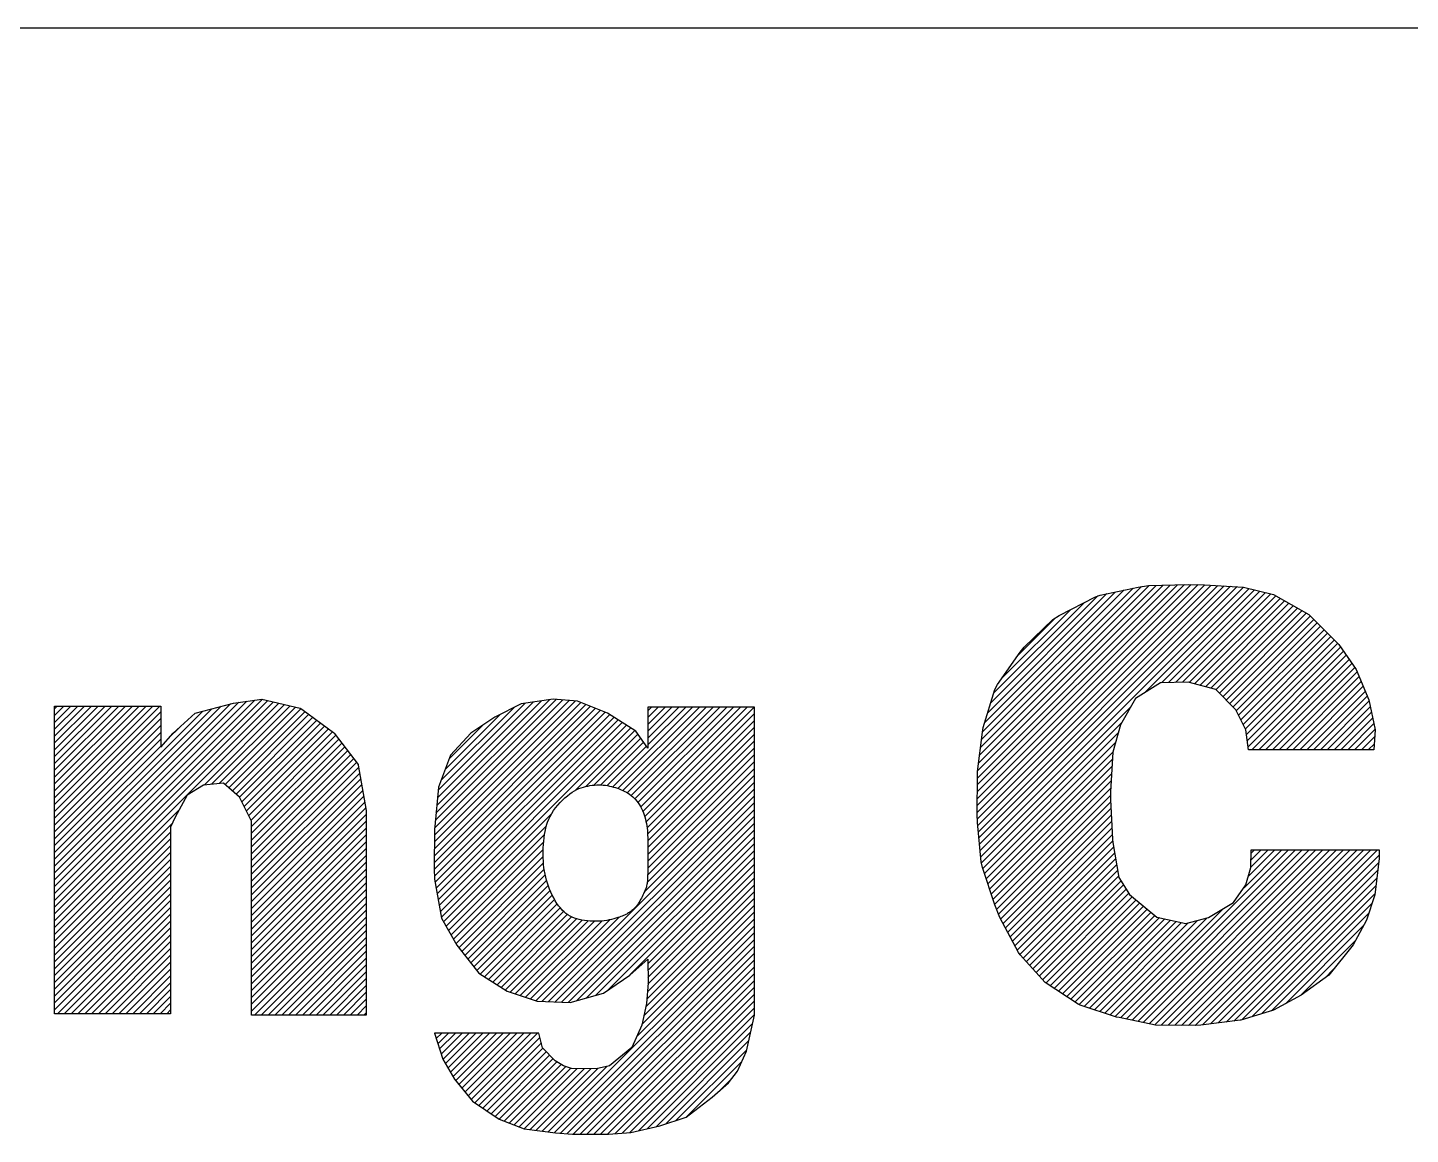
# Model space of a CAD drawing. Header units: millimetres. Extents: x 970 to 1780, y -2028 to -1450.
# Drawn here: x 1717.32 to 1732.5, y -1931.82 to -1919.66 of the extents above; entities that cross this region are included whole.
import ezdxf

# ---------------------------------------------------------------- set-up
doc = ezdxf.new("R2010")
doc.units = ezdxf.units.MM
doc.header["$LTSCALE"] = 7
doc.layers.add('DWGLMT', color=6, linetype='Continuous')

msp = doc.modelspace()

# ---------------------------------------------------------------- linework, layer by layer
at = {"color": 0, "linetype": 'Continuous'}
for p, q in [((1727.744, -1928.281), (1730.244, -1925.781)), ((1727.745, -1928.13), (1730.096, -1925.779)), ((1727.745, -1928.205), (1730.17, -1925.78)), ((1727.746, -1928.054), (1730.02, -1925.78)), ((1727.746, -1927.978), (1729.943, -1925.782)), ((1727.746, -1928.354), (1730.315, -1925.785)), ((1727.747, -1927.903), (1729.865, -1925.784)), ((1727.75, -1927.824), (1729.788, -1925.786)), ((1727.751, -1928.425), (1730.386, -1925.79)), ((1727.758, -1928.493), (1730.457, -1925.794)), ((1727.761, -1927.738), (1729.711, -1925.788)), ((1727.764, -1928.561), (1730.528, -1925.798)), ((1727.771, -1927.653), (1729.634, -1925.79)), ((1727.771, -1928.63), (1730.599, -1925.802)), ((1727.778, -1928.698), (1730.67, -1925.806)), ((1727.782, -1927.567), (1729.548, -1925.801)), ((1727.792, -1927.481), (1729.456, -1925.818)), ((1727.803, -1927.395), (1729.36, -1925.838)), ((1727.829, -1927.295), (1729.265, -1925.859)), ((1727.862, -1927.186), (1729.169, -1925.879)), ((1727.896, -1927.078), (1729.069, -1925.904)), ((1729.582, -1926.969), (1730.73, -1925.822)), ((1729.768, -1926.858), (1730.79, -1925.837)), ((1729.845, -1926.856), (1730.85, -1925.852)), ((1729.922, -1926.854), (1730.91, -1925.867)), ((1729.999, -1926.852), (1730.97, -1925.882)), ((1730.073, -1926.854), (1731.023, -1925.904)), ((1730.132, -1926.87), (1731.071, -1925.931)), ((1730.191, -1926.886), (1731.119, -1925.958)), ((1727.929, -1926.969), (1728.923, -1925.975)), ((1728.02, -1926.803), (1728.768, -1926.055)), ((1730.25, -1926.902), (1731.167, -1925.985)), ((1730.309, -1926.918), (1731.215, -1926.012)), ((1730.367, -1926.935), (1731.263, -1926.039)), ((1730.405, -1926.972), (1731.311, -1926.067)), ((1730.443, -1927.01), (1731.359, -1926.094)), ((1728.19, -1926.558), (1728.603, -1926.145)), ((1730.48, -1927.047), (1731.404, -1926.124)), ((1730.518, -1927.085), (1731.442, -1926.161)), ((1730.556, -1927.123), (1731.479, -1926.199)), ((1730.591, -1927.162), (1731.516, -1926.237)), ((1730.615, -1927.213), (1731.554, -1926.275)), ((1730.64, -1927.263), (1731.591, -1926.312)), ((1730.665, -1927.314), (1731.629, -1926.35)), ((1730.69, -1927.364), (1731.666, -1926.388)), ((1730.701, -1927.427), (1731.703, -1926.425)), ((1730.71, -1927.494), (1731.736, -1926.468)), ((1730.719, -1927.56), (1731.767, -1926.512)), ((1730.761, -1927.593), (1731.798, -1926.556)), ((1730.837, -1927.593), (1731.829, -1926.601)), ((1730.912, -1927.593), (1731.859, -1926.645)), ((1730.987, -1927.593), (1731.89, -1926.689)), ((1731.062, -1927.593), (1731.917, -1926.738)), ((1731.137, -1927.593), (1731.939, -1926.79)), ((1731.212, -1927.593), (1731.962, -1926.843)), ((1731.287, -1927.593), (1731.984, -1926.896)), ((1731.363, -1927.593), (1732.007, -1926.949)), ((1731.438, -1927.593), (1732.029, -1927.001)), ((1717.614, -1929.321), (1719.896, -1927.038)), ((1717.614, -1929.246), (1719.812, -1927.047)), ((1717.614, -1929.396), (1719.957, -1927.053)), ((1717.614, -1929.17), (1719.725, -1927.059)), ((1717.614, -1929.471), (1720.018, -1927.067)), ((1717.614, -1929.095), (1719.637, -1927.072)), ((1717.614, -1929.546), (1720.078, -1927.081)), ((1717.614, -1929.02), (1719.545, -1927.089)), ((1717.614, -1927.142), (1717.642, -1927.113)), ((1717.614, -1927.217), (1717.717, -1927.113)), ((1717.614, -1927.292), (1717.793, -1927.113)), ((1717.614, -1927.367), (1717.868, -1927.113)), ((1717.614, -1927.442), (1717.943, -1927.113)), ((1717.614, -1927.518), (1718.018, -1927.113)), ((1717.614, -1927.593), (1718.093, -1927.113)), ((1717.614, -1927.668), (1718.168, -1927.113)), ((1717.614, -1927.743), (1718.243, -1927.113)), ((1717.614, -1927.818), (1718.318, -1927.113)), ((1717.614, -1927.893), (1718.394, -1927.113)), ((1717.614, -1927.968), (1718.469, -1927.113)), ((1717.614, -1928.043), (1718.544, -1927.113)), ((1717.614, -1928.119), (1718.619, -1927.113)), ((1717.614, -1928.194), (1718.694, -1927.113)), ((1717.614, -1928.269), (1718.769, -1927.113)), ((1717.614, -1928.945), (1719.443, -1927.116)), ((1717.614, -1928.87), (1719.341, -1927.142)), ((1717.614, -1928.795), (1719.24, -1927.169)), ((1719.255, -1927.98), (1720.139, -1927.096)), ((1719.338, -1927.972), (1720.2, -1927.11)), ((1719.422, -1927.963), (1720.261, -1927.125)), ((1719.486, -1927.974), (1720.32, -1927.141)), ((1719.526, -1928.009), (1720.364, -1927.171)), ((1721.783, -1928.908), (1723.554, -1927.137)), ((1721.784, -1928.757), (1723.446, -1927.095)), ((1721.784, -1928.832), (1723.5, -1927.116)), ((1721.785, -1928.605), (1723.334, -1927.056)), ((1721.785, -1928.681), (1723.392, -1927.073)), ((1721.786, -1928.529), (1723.265, -1927.051)), ((1721.786, -1928.981), (1723.607, -1927.159)), ((1721.787, -1928.453), (1723.195, -1927.045)), ((1721.794, -1928.371), (1723.126, -1927.039)), ((1721.802, -1928.288), (1723.047, -1927.043)), ((1721.811, -1928.204), (1722.959, -1927.056)), ((1721.819, -1928.121), (1722.87, -1927.07)), ((1721.827, -1928.037), (1722.782, -1927.083)), ((1721.857, -1927.932), (1722.662, -1927.127)), ((1723.743, -1927.999), (1724.619, -1927.124)), ((1723.8, -1928.018), (1724.694, -1927.124)), ((1723.853, -1928.04), (1724.769, -1927.124)), ((1723.903, -1928.065), (1724.844, -1927.124)), ((1723.947, -1928.096), (1724.919, -1927.124)), ((1723.986, -1928.132), (1724.994, -1927.124)), ((1724.02, -1928.173), (1725.069, -1927.124)), ((1724.05, -1928.219), (1725.145, -1927.124)), ((1724.074, -1928.269), (1725.22, -1927.124)), ((1724.094, -1928.325), (1725.295, -1927.124)), ((1724.128, -1927.164), (1724.168, -1927.124)), ((1724.128, -1927.239), (1724.243, -1927.124)), ((1724.128, -1927.314), (1724.318, -1927.124)), ((1724.128, -1927.39), (1724.393, -1927.124)), ((1724.128, -1927.465), (1724.468, -1927.124)), ((1724.128, -1927.54), (1724.544, -1927.124)), ((1727.784, -1928.767), (1729.434, -1927.117)), ((1731.513, -1927.593), (1732.05, -1927.056)), ((1731.588, -1927.593), (1732.062, -1927.118)), ((1717.614, -1928.344), (1718.781, -1927.176)), ((1717.614, -1928.419), (1718.781, -1927.251)), ((1717.614, -1928.494), (1718.781, -1927.327)), ((1719.567, -1928.044), (1720.407, -1927.203)), ((1719.607, -1928.079), (1720.45, -1927.235)), ((1719.646, -1928.115), (1720.493, -1927.267)), ((1719.671, -1928.165), (1720.537, -1927.299)), ((1721.793, -1929.048), (1723.661, -1927.18)), ((1721.804, -1929.112), (1723.711, -1927.206)), ((1721.816, -1929.176), (1723.757, -1927.235)), ((1721.827, -1929.24), (1723.802, -1927.264)), ((1721.838, -1929.303), (1723.848, -1927.294)), ((1721.85, -1929.367), (1723.894, -1927.323)), ((1721.903, -1927.811), (1722.512, -1927.203)), ((1721.948, -1927.691), (1722.319, -1927.32)), ((1724.109, -1928.385), (1725.299, -1927.196)), ((1724.12, -1928.45), (1725.299, -1927.271)), ((1727.792, -1928.834), (1729.332, -1927.294)), ((1731.663, -1927.593), (1732.075, -1927.181)), ((1731.738, -1927.593), (1732.088, -1927.243)), ((1731.813, -1927.593), (1732.101, -1927.305)), ((1717.614, -1928.569), (1718.781, -1927.402)), ((1717.614, -1928.645), (1718.781, -1927.477)), ((1718.862, -1927.471), (1718.994, -1927.34)), ((1719.697, -1928.215), (1720.58, -1927.331)), ((1719.722, -1928.265), (1720.623, -1927.363)), ((1719.747, -1928.315), (1720.666, -1927.395)), ((1719.772, -1928.365), (1720.702, -1927.434)), ((1719.778, -1928.434), (1720.735, -1927.477)), ((1721.861, -1929.431), (1723.94, -1927.352)), ((1723.325, -1928.043), (1723.986, -1927.381)), ((1723.447, -1927.995), (1724.02, -1927.422)), ((1723.536, -1927.981), (1724.051, -1927.467)), ((1724.125, -1928.519), (1725.299, -1927.346)), ((1724.128, -1928.592), (1725.299, -1927.421)), ((1727.806, -1928.895), (1729.294, -1927.408)), ((1731.888, -1927.593), (1732.114, -1927.368)), ((1731.964, -1927.593), (1732.11, -1927.446)), ((1717.614, -1928.72), (1718.781, -1927.552)), ((1719.778, -1928.509), (1720.767, -1927.52)), ((1719.778, -1928.584), (1720.799, -1927.563)), ((1719.778, -1928.659), (1720.832, -1927.605)), ((1723.613, -1927.979), (1724.082, -1927.511)), ((1723.682, -1927.986), (1724.113, -1927.555)), ((1724.128, -1928.667), (1725.299, -1927.496)), ((1724.128, -1928.742), (1725.299, -1927.571)), ((1727.824, -1928.952), (1729.266, -1927.511)), ((1727.843, -1929.009), (1729.237, -1927.614)), ((1732.039, -1927.593), (1732.106, -1927.526)), ((1719.778, -1928.734), (1720.864, -1927.648)), ((1719.778, -1928.81), (1720.897, -1927.691)), ((1719.778, -1928.885), (1720.929, -1927.733)), ((1724.127, -1928.893), (1725.299, -1927.721)), ((1724.128, -1928.817), (1725.299, -1927.646)), ((1727.861, -1929.065), (1729.231, -1927.696)), ((1727.88, -1929.122), (1729.225, -1927.777)), ((1719.778, -1928.96), (1720.953, -1927.785)), ((1719.778, -1929.035), (1720.964, -1927.849)), ((1719.778, -1929.11), (1720.975, -1927.913)), ((1724.121, -1929.049), (1725.299, -1927.872)), ((1724.126, -1928.969), (1725.299, -1927.797)), ((1727.898, -1929.179), (1729.22, -1927.857)), ((1719.778, -1929.185), (1720.987, -1927.976)), ((1719.778, -1929.26), (1720.998, -1928.04)), ((1722.966, -1930.355), (1725.299, -1928.022)), ((1724.087, -1929.158), (1725.299, -1927.947)), ((1727.917, -1929.236), (1729.214, -1927.938)), ((1727.935, -1929.292), (1729.209, -1928.018)), ((1719.778, -1929.335), (1721.009, -1928.104)), ((1719.778, -1929.411), (1721.021, -1928.168)), ((1719.778, -1929.486), (1721.032, -1928.232)), ((1723.038, -1930.358), (1725.299, -1928.097)), ((1723.11, -1930.361), (1725.299, -1928.172)), ((1727.957, -1929.345), (1729.207, -1928.095)), ((1727.98, -1929.398), (1729.209, -1928.168)), ((1717.614, -1929.621), (1718.982, -1928.253)), ((1719.778, -1929.561), (1721.037, -1928.302)), ((1719.778, -1929.636), (1721.037, -1928.377)), ((1721.886, -1929.481), (1723.072, -1928.296)), ((1723.182, -1930.364), (1725.299, -1928.247)), ((1723.254, -1930.367), (1725.299, -1928.322)), ((1728.003, -1929.449), (1729.213, -1928.239)), ((1728.029, -1929.499), (1729.217, -1928.311)), ((1728.055, -1929.548), (1729.221, -1928.382)), ((1717.614, -1929.696), (1718.906, -1928.404)), ((1717.614, -1929.771), (1718.888, -1928.497)), ((1719.778, -1929.711), (1721.037, -1928.452)), ((1719.778, -1929.786), (1721.037, -1928.527)), ((1721.913, -1929.53), (1723.016, -1928.427)), ((1721.94, -1929.578), (1722.994, -1928.523)), ((1723.35, -1930.346), (1725.299, -1928.398)), ((1723.454, -1930.317), (1725.299, -1928.473)), ((1728.081, -1929.597), (1729.225, -1928.453)), ((1728.107, -1929.646), (1729.229, -1928.524)), ((1717.614, -1929.847), (1718.888, -1928.572)), ((1717.614, -1929.922), (1718.888, -1928.647)), ((1719.778, -1929.861), (1721.037, -1928.602)), ((1719.778, -1929.936), (1721.037, -1928.677)), ((1721.967, -1929.626), (1722.984, -1928.609)), ((1721.994, -1929.674), (1722.979, -1928.689)), ((1723.558, -1930.288), (1725.299, -1928.548)), ((1723.689, -1930.232), (1725.299, -1928.623)), ((1728.133, -1929.696), (1729.234, -1928.594)), ((1728.158, -1929.745), (1729.244, -1928.659)), ((1729.32, -1930.537), (1731.165, -1928.692)), ((1729.382, -1930.55), (1731.24, -1928.692)), ((1729.445, -1930.563), (1731.315, -1928.692)), ((1729.507, -1930.575), (1731.39, -1928.692)), ((1729.569, -1930.588), (1731.465, -1928.692)), ((1729.632, -1930.601), (1731.54, -1928.692)), ((1729.694, -1930.614), (1731.616, -1928.692)), ((1729.766, -1930.617), (1731.691, -1928.692)), ((1729.841, -1930.617), (1731.766, -1928.692)), ((1729.915, -1930.618), (1731.841, -1928.692)), ((1729.989, -1930.619), (1731.916, -1928.692)), ((1730.064, -1930.62), (1731.991, -1928.692)), ((1730.138, -1930.62), (1732.066, -1928.692)), ((1730.22, -1930.613), (1732.141, -1928.692)), ((1730.675, -1929.107), (1731.09, -1928.692)), ((1730.722, -1928.985), (1731.014, -1928.692)), ((1730.749, -1928.882), (1730.939, -1928.692)), ((1730.75, -1928.806), (1730.864, -1928.692)), ((1730.751, -1928.73), (1730.789, -1928.692)), ((1717.614, -1929.997), (1718.888, -1928.722)), ((1717.614, -1930.072), (1718.888, -1928.798)), ((1719.778, -1930.012), (1721.037, -1928.753)), ((1719.778, -1930.087), (1721.037, -1928.828)), ((1722.021, -1929.722), (1722.979, -1928.764)), ((1722.052, -1929.766), (1722.983, -1928.835)), ((1723.932, -1930.065), (1725.299, -1928.698)), ((1724.128, -1929.943), (1725.299, -1928.773)), ((1728.184, -1929.794), (1729.255, -1928.724)), ((1728.212, -1929.841), (1729.266, -1928.788)), ((1730.306, -1930.603), (1732.159, -1928.749)), ((1730.391, -1930.592), (1732.155, -1928.829)), ((1717.614, -1930.147), (1718.888, -1928.873)), ((1717.614, -1930.222), (1718.888, -1928.948)), ((1719.778, -1930.162), (1721.037, -1928.903)), ((1719.778, -1930.237), (1721.037, -1928.978)), ((1722.085, -1929.808), (1722.99, -1928.903)), ((1722.118, -1929.85), (1723.002, -1928.966)), ((1724.129, -1930.018), (1725.299, -1928.848)), ((1724.13, -1930.092), (1725.299, -1928.924)), ((1728.248, -1929.881), (1729.277, -1928.852)), ((1728.283, -1929.921), (1729.288, -1928.916)), ((1728.319, -1929.96), (1729.298, -1928.981)), ((1730.477, -1930.582), (1732.145, -1928.914)), ((1717.614, -1930.297), (1718.888, -1929.023)), ((1717.614, -1930.373), (1718.888, -1929.098)), ((1719.778, -1930.312), (1721.037, -1929.053)), ((1719.778, -1930.387), (1721.037, -1929.128)), ((1722.151, -1929.892), (1723.017, -1929.027)), ((1722.185, -1929.934), (1723.035, -1929.084)), ((1722.218, -1929.976), (1723.056, -1929.138)), ((1724.118, -1930.33), (1725.299, -1929.149)), ((1724.124, -1930.249), (1725.299, -1929.074)), ((1724.13, -1930.168), (1725.299, -1928.999)), ((1728.355, -1929.999), (1729.324, -1929.031)), ((1728.391, -1930.038), (1729.353, -1929.077)), ((1728.427, -1930.078), (1729.382, -1929.123)), ((1730.563, -1930.571), (1732.135, -1929)), ((1730.651, -1930.558), (1732.124, -1929.085)), ((1717.614, -1930.448), (1718.888, -1929.173)), ((1717.645, -1930.491), (1718.888, -1929.248)), ((1719.778, -1930.462), (1721.037, -1929.203)), ((1719.809, -1930.507), (1721.037, -1929.279)), ((1722.251, -1930.018), (1723.079, -1929.189)), ((1722.288, -1930.055), (1723.105, -1929.238)), ((1722.334, -1930.085), (1723.134, -1929.285)), ((1724.084, -1930.514), (1725.299, -1929.299)), ((1724.105, -1930.417), (1725.299, -1929.224)), ((1728.463, -1930.117), (1729.411, -1929.169)), ((1728.5, -1930.154), (1729.448, -1929.206)), ((1728.546, -1930.184), (1729.489, -1929.24)), ((1728.591, -1930.214), (1729.531, -1929.275)), ((1730.76, -1930.525), (1732.114, -1929.17)), ((1730.868, -1930.491), (1732.081, -1929.278)), ((1717.72, -1930.491), (1718.888, -1929.323)), ((1717.795, -1930.491), (1718.888, -1929.399)), ((1719.884, -1930.507), (1721.037, -1929.354)), ((1719.959, -1930.507), (1721.037, -1929.429)), ((1722.38, -1930.114), (1723.166, -1929.328)), ((1722.426, -1930.143), (1723.202, -1929.367)), ((1722.472, -1930.173), (1723.244, -1929.401)), ((1722.518, -1930.202), (1723.291, -1929.428)), ((1722.563, -1930.231), (1723.346, -1929.449)), ((1722.898, -1930.348), (1723.815, -1929.431)), ((1724.004, -1930.744), (1725.299, -1929.449)), ((1724.063, -1930.61), (1725.299, -1929.374)), ((1728.637, -1930.243), (1729.572, -1929.309)), ((1728.682, -1930.273), (1729.613, -1929.343)), ((1728.728, -1930.303), (1729.654, -1929.377)), ((1728.773, -1930.332), (1729.695, -1929.411)), ((1728.819, -1930.362), (1729.745, -1929.435)), ((1728.865, -1930.391), (1729.806, -1929.449)), ((1729.204, -1930.503), (1730.269, -1929.438)), ((1729.26, -1930.521), (1730.444, -1929.338)), ((1730.976, -1930.458), (1732.043, -1929.392)), ((1717.871, -1930.491), (1718.888, -1929.474)), ((1717.946, -1930.491), (1718.888, -1929.549)), ((1720.034, -1930.507), (1721.037, -1929.504)), ((1720.109, -1930.507), (1721.037, -1929.579)), ((1722.616, -1930.254), (1723.407, -1929.463)), ((1722.672, -1930.273), (1723.473, -1929.472)), ((1722.728, -1930.292), (1723.544, -1929.476)), ((1722.785, -1930.31), (1723.622, -1929.473)), ((1722.841, -1930.329), (1723.711, -1929.459)), ((1723.034, -1931.789), (1725.299, -1929.525)), ((1723.1, -1931.798), (1725.299, -1929.6)), ((1728.921, -1930.41), (1729.868, -1929.463)), ((1728.977, -1930.429), (1729.929, -1929.477)), ((1729.034, -1930.447), (1729.99, -1929.491)), ((1729.091, -1930.466), (1730.062, -1929.494)), ((1729.147, -1930.484), (1730.165, -1929.466)), ((1731.129, -1930.381), (1731.986, -1929.524)), ((1718.021, -1930.491), (1718.888, -1929.624)), ((1718.096, -1930.491), (1718.888, -1929.699)), ((1720.184, -1930.507), (1721.037, -1929.654)), ((1720.26, -1930.507), (1721.037, -1929.729)), ((1723.169, -1931.804), (1725.299, -1929.675)), ((1723.239, -1931.81), (1725.299, -1929.75)), ((1731.294, -1930.291), (1731.899, -1929.686)), ((1718.171, -1930.491), (1718.888, -1929.774)), ((1718.246, -1930.491), (1718.888, -1929.849)), ((1720.335, -1930.507), (1721.037, -1929.804)), ((1720.41, -1930.507), (1721.037, -1929.88)), ((1723.308, -1931.815), (1725.299, -1929.825)), ((1723.384, -1931.815), (1725.299, -1929.9)), ((1718.321, -1930.491), (1718.888, -1929.925)), ((1718.396, -1930.491), (1718.888, -1930)), ((1720.485, -1930.507), (1721.037, -1929.955)), ((1720.56, -1930.507), (1721.037, -1930.03)), ((1723.459, -1931.815), (1725.299, -1929.975)), ((1723.534, -1931.815), (1725.299, -1930.05)), ((1731.561, -1930.099), (1731.657, -1930.003)), ((1718.472, -1930.491), (1718.888, -1930.075)), ((1718.547, -1930.491), (1718.888, -1930.15)), ((1720.635, -1930.507), (1721.037, -1930.105)), ((1720.71, -1930.507), (1721.037, -1930.18)), ((1723.609, -1931.815), (1725.299, -1930.126)), ((1723.684, -1931.815), (1725.299, -1930.201)), ((1718.622, -1930.491), (1718.888, -1930.225)), ((1718.697, -1930.491), (1718.888, -1930.3)), ((1720.786, -1930.507), (1721.037, -1930.255)), ((1720.861, -1930.507), (1721.037, -1930.33)), ((1723.765, -1931.81), (1725.299, -1930.276)), ((1723.847, -1931.803), (1725.299, -1930.351)), ((1718.772, -1930.491), (1718.888, -1930.375)), ((1718.847, -1930.491), (1718.888, -1930.45)), ((1720.936, -1930.507), (1721.037, -1930.405)), ((1721.011, -1930.507), (1721.037, -1930.481)), ((1723.929, -1931.796), (1725.299, -1930.426)), ((1724.024, -1931.776), (1725.299, -1930.501)), ((1724.122, -1931.753), (1725.278, -1930.597)), ((1721.787, -1930.708), (1721.79, -1930.704)), ((1721.805, -1930.764), (1721.865, -1930.704)), ((1721.823, -1930.821), (1721.94, -1930.704)), ((1721.841, -1930.878), (1722.015, -1930.704)), ((1721.86, -1930.935), (1722.09, -1930.704)), ((1721.878, -1930.992), (1722.166, -1930.704)), ((1721.906, -1931.039), (1722.241, -1930.704)), ((1721.933, -1931.087), (1722.316, -1930.704)), ((1721.961, -1931.134), (1722.391, -1930.704)), ((1721.988, -1931.182), (1722.466, -1930.704)), ((1722.018, -1931.227), (1722.541, -1930.704)), ((1722.052, -1931.268), (1722.616, -1930.704)), ((1722.086, -1931.309), (1722.691, -1930.704)), ((1722.12, -1931.351), (1722.767, -1930.704)), ((1722.154, -1931.392), (1722.842, -1930.704)), ((1722.188, -1931.433), (1722.917, -1930.704)), ((1722.228, -1931.468), (1722.944, -1930.752)), ((1722.273, -1931.499), (1722.959, -1930.812)), ((1724.219, -1931.731), (1725.257, -1930.693)), ((1724.325, -1931.7), (1725.235, -1930.79)), ((1722.317, -1931.529), (1722.976, -1930.87)), ((1722.362, -1931.559), (1723.013, -1930.908)), ((1722.407, -1931.59), (1723.05, -1930.946)), ((1724.437, -1931.663), (1725.214, -1930.887)), ((1722.452, -1931.62), (1723.088, -1930.984)), ((1722.497, -1931.65), (1723.128, -1931.019)), ((1722.552, -1931.671), (1723.175, -1931.047)), ((1722.606, -1931.691), (1723.226, -1931.072)), ((1722.661, -1931.712), (1723.283, -1931.09)), ((1722.715, -1931.732), (1723.354, -1931.094)), ((1722.77, -1931.753), (1723.428, -1931.095)), ((1722.836, -1931.762), (1723.502, -1931.096)), ((1722.902, -1931.771), (1723.58, -1931.093)), ((1722.968, -1931.78), (1723.679, -1931.07)), ((1724.553, -1931.623), (1725.16, -1931.016)), ((1724.914, -1931.336), (1725.054, -1931.197))]:
    msp.add_line(p, q, dxfattribs=at)
at = {"linetype": 'Continuous'}
for p, q in [((1729.094, -1925.895), (1729.511, -1925.806)), ((1729.511, -1925.806), (1729.627, -1925.791)), ((1729.627, -1925.791), (1730.063, -1925.779)), ((1730.063, -1925.779), (1730.236, -1925.781)), ((1730.236, -1925.781), (1730.669, -1925.806)), ((1730.669, -1925.806), (1730.997, -1925.889)), ((1728.644, -1926.119), (1729.043, -1925.914)), ((1729.043, -1925.914), (1729.094, -1925.895)), ((1730.997, -1925.889), (1731.385, -1926.109)), ((1731.385, -1926.109), (1731.41, -1926.13)), ((1728.262, -1926.465), (1728.574, -1926.164)), ((1728.574, -1926.164), (1728.644, -1926.119)), ((1731.41, -1926.13), (1731.716, -1926.438)), ((1727.968, -1926.878), (1728.216, -1926.521)), ((1728.216, -1926.521), (1728.262, -1926.465)), ((1731.716, -1926.438), (1731.907, -1926.713)), ((1731.907, -1926.713), (1732.047, -1927.043)), ((1729.759, -1926.858), (1729.484, -1927.031)), ((1730.063, -1926.851), (1729.759, -1926.858)), ((1730.366, -1926.933), (1730.063, -1926.851)), ((1727.812, -1927.348), (1727.94, -1926.933)), ((1727.94, -1926.933), (1727.968, -1926.878)), ((1730.586, -1927.153), (1730.366, -1926.933)), ((1717.614, -1930.491), (1717.614, -1927.113)), ((1717.614, -1927.113), (1718.781, -1927.113)), ((1718.781, -1927.113), (1718.781, -1927.563)), ((1719.159, -1927.19), (1719.579, -1927.08)), ((1719.579, -1927.08), (1719.888, -1927.036)), ((1719.888, -1927.036), (1720.311, -1927.137)), ((1720.311, -1927.137), (1720.33, -1927.146)), ((1720.33, -1927.146), (1720.678, -1927.405)), ((1722.736, -1927.09), (1722.449, -1927.234)), ((1723.09, -1927.036), (1722.736, -1927.09)), ((1723.355, -1927.058), (1723.09, -1927.036)), ((1723.686, -1927.19), (1723.355, -1927.058)), ((1725.299, -1927.124), (1724.128, -1927.124)), ((1724.128, -1927.124), (1724.128, -1927.576)), ((1725.299, -1930.507), (1725.299, -1927.124)), ((1729.484, -1927.031), (1729.318, -1927.318)), ((1730.694, -1927.373), (1730.586, -1927.153)), ((1732.047, -1927.043), (1732.115, -1927.373)), ((1718.916, -1927.41), (1719.159, -1927.19)), ((1722.449, -1927.234), (1722.184, -1927.41)), ((1723.995, -1927.388), (1723.686, -1927.19)), ((1729.318, -1927.318), (1729.236, -1927.62)), ((1718.781, -1927.563), (1718.916, -1927.41)), ((1720.678, -1927.405), (1720.683, -1927.41)), ((1720.683, -1927.41), (1720.947, -1927.756)), ((1722.184, -1927.41), (1721.963, -1927.651)), ((1724.128, -1927.576), (1723.995, -1927.388)), ((1727.749, -1927.831), (1727.802, -1927.4)), ((1727.802, -1927.4), (1727.812, -1927.348)), ((1730.724, -1927.593), (1730.694, -1927.373)), ((1732.115, -1927.373), (1732.102, -1927.593)), ((1729.236, -1927.62), (1729.207, -1928.053)), ((1732.102, -1927.593), (1730.724, -1927.593)), ((1720.947, -1927.756), (1720.948, -1927.761)), ((1720.948, -1927.761), (1721.037, -1928.259)), ((1721.963, -1927.651), (1721.831, -1928.003)), ((1727.744, -1928.301), (1727.747, -1927.868)), ((1727.747, -1927.868), (1727.749, -1927.831)), ((1719.248, -1927.981), (1719.071, -1928.091)), ((1719.469, -1927.959), (1719.248, -1927.981)), ((1719.645, -1928.112), (1719.469, -1927.959)), ((1721.831, -1928.003), (1721.788, -1928.435)), ((1723.245, -1928.097), (1723.272, -1928.077)), ((1723.272, -1928.077), (1723.298, -1928.059)), ((1723.298, -1928.059), (1723.323, -1928.043)), ((1723.323, -1928.043), (1723.348, -1928.03)), ((1723.348, -1928.03), (1723.372, -1928.019)), ((1723.372, -1928.019), (1723.396, -1928.01)), ((1723.396, -1928.01), (1723.42, -1928.002)), ((1723.42, -1928.002), (1723.444, -1927.996)), ((1723.444, -1927.996), (1723.468, -1927.991)), ((1723.468, -1927.991), (1723.493, -1927.986)), ((1723.493, -1927.986), (1723.517, -1927.983)), ((1723.517, -1927.983), (1723.542, -1927.981)), ((1723.542, -1927.981), (1723.567, -1927.979)), ((1723.567, -1927.979), (1723.591, -1927.979)), ((1723.591, -1927.979), (1723.615, -1927.979)), ((1723.615, -1927.979), (1723.639, -1927.981)), ((1723.639, -1927.981), (1723.663, -1927.983)), ((1723.663, -1927.983), (1723.686, -1927.987)), ((1723.686, -1927.987), (1723.709, -1927.991)), ((1723.709, -1927.991), (1723.731, -1927.996)), ((1723.731, -1927.996), (1723.753, -1928.002)), ((1723.753, -1928.002), (1723.774, -1928.008)), ((1723.774, -1928.008), (1723.795, -1928.016)), ((1723.795, -1928.016), (1723.815, -1928.023)), ((1723.815, -1928.023), (1723.835, -1928.032)), ((1723.835, -1928.032), (1723.855, -1928.04)), ((1723.855, -1928.04), (1723.874, -1928.05)), ((1723.874, -1928.05), (1723.893, -1928.059)), ((1723.893, -1928.059), (1723.911, -1928.07)), ((1723.911, -1928.07), (1723.928, -1928.082)), ((1723.928, -1928.082), (1723.946, -1928.094)), ((1729.207, -1928.053), (1729.208, -1928.142)), ((1719.071, -1928.091), (1718.938, -1928.332)), ((1719.778, -1928.376), (1719.645, -1928.112)), ((1723.094, -1928.261), (1723.116, -1928.23)), ((1723.116, -1928.23), (1723.14, -1928.201)), ((1723.14, -1928.201), (1723.165, -1928.172)), ((1723.165, -1928.172), (1723.192, -1928.145)), ((1723.192, -1928.145), (1723.218, -1928.12)), ((1723.218, -1928.12), (1723.245, -1928.097)), ((1723.946, -1928.094), (1723.962, -1928.108)), ((1723.962, -1928.108), (1723.978, -1928.123)), ((1723.978, -1928.123), (1723.994, -1928.14)), ((1723.994, -1928.14), (1724.009, -1928.158)), ((1724.009, -1928.158), (1724.023, -1928.177)), ((1724.023, -1928.177), (1724.036, -1928.196)), ((1724.036, -1928.196), (1724.049, -1928.217)), ((1724.049, -1928.217), (1724.06, -1928.239)), ((1729.208, -1928.142), (1729.232, -1928.575)), ((1718.938, -1928.332), (1718.888, -1928.444)), ((1719.778, -1928.486), (1719.778, -1928.376)), ((1721.037, -1928.259), (1721.037, -1930.507)), ((1723.017, -1928.421), (1723.028, -1928.388)), ((1723.028, -1928.388), (1723.041, -1928.356)), ((1723.041, -1928.356), (1723.056, -1928.324)), ((1723.056, -1928.324), (1723.074, -1928.292)), ((1723.074, -1928.292), (1723.094, -1928.261)), ((1724.06, -1928.239), (1724.071, -1928.261)), ((1724.071, -1928.261), (1724.081, -1928.284)), ((1724.081, -1928.284), (1724.089, -1928.308)), ((1724.089, -1928.308), (1724.096, -1928.331)), ((1724.096, -1928.331), (1724.103, -1928.355)), ((1724.103, -1928.355), (1724.108, -1928.38)), ((1724.108, -1928.38), (1724.113, -1928.404)), ((1727.747, -1928.39), (1727.744, -1928.301)), ((1727.79, -1928.822), (1727.747, -1928.39)), ((1718.888, -1928.444), (1718.888, -1930.491)), ((1719.778, -1930.507), (1719.778, -1928.486)), ((1721.787, -1928.464), (1721.783, -1928.897)), ((1721.788, -1928.435), (1721.787, -1928.464)), ((1722.989, -1928.559), (1722.994, -1928.524)), ((1722.994, -1928.524), (1723, -1928.489)), ((1723, -1928.489), (1723.008, -1928.455)), ((1723.008, -1928.455), (1723.017, -1928.421)), ((1724.113, -1928.404), (1724.117, -1928.429)), ((1724.117, -1928.429), (1724.12, -1928.454)), ((1724.12, -1928.454), (1724.123, -1928.479)), ((1724.123, -1928.479), (1724.124, -1928.505)), ((1724.124, -1928.505), (1724.126, -1928.53)), ((1724.126, -1928.53), (1724.127, -1928.556)), ((1722.978, -1928.706), (1722.98, -1928.668)), ((1722.98, -1928.668), (1722.982, -1928.632)), ((1722.982, -1928.632), (1722.985, -1928.595)), ((1722.985, -1928.595), (1722.989, -1928.559)), ((1724.127, -1928.556), (1724.128, -1928.583)), ((1724.128, -1928.583), (1724.128, -1928.61)), ((1724.128, -1928.61), (1724.128, -1928.639)), ((1724.128, -1928.639), (1724.128, -1928.668)), ((1724.128, -1928.668), (1724.128, -1928.699)), ((1729.232, -1928.575), (1729.236, -1928.61)), ((1729.236, -1928.61), (1729.301, -1928.994)), ((1730.749, -1928.884), (1730.752, -1928.692)), ((1730.752, -1928.692), (1732.158, -1928.692)), ((1732.158, -1928.692), (1732.16, -1928.785)), ((1722.978, -1928.743), (1722.978, -1928.706)), ((1722.979, -1928.78), (1722.978, -1928.743)), ((1722.981, -1928.816), (1722.979, -1928.78)), ((1722.984, -1928.853), (1722.981, -1928.816)), ((1724.128, -1928.699), (1724.128, -1928.731)), ((1724.128, -1928.731), (1724.128, -1928.764)), ((1724.128, -1928.764), (1724.128, -1928.797)), ((1724.128, -1928.797), (1724.128, -1928.83)), ((1724.128, -1928.83), (1724.128, -1928.862)), ((1727.802, -1928.884), (1727.79, -1928.822)), ((1732.16, -1928.785), (1732.112, -1929.187)), ((1721.783, -1928.897), (1721.787, -1929.013)), ((1722.988, -1928.888), (1722.984, -1928.853)), ((1722.994, -1928.924), (1722.988, -1928.888)), ((1723, -1928.958), (1722.994, -1928.924)), ((1723.008, -1928.992), (1723, -1928.958)), ((1723.017, -1929.026), (1723.008, -1928.992)), ((1724.125, -1928.995), (1724.124, -1929.014)), ((1724.126, -1928.973), (1724.125, -1928.995)), ((1724.127, -1928.949), (1724.126, -1928.973)), ((1724.128, -1928.862), (1724.127, -1928.893)), ((1724.127, -1928.893), (1724.127, -1928.922)), ((1724.127, -1928.922), (1724.127, -1928.949)), ((1727.937, -1929.297), (1727.802, -1928.884)), ((1729.301, -1928.994), (1729.419, -1929.182)), ((1730.696, -1929.077), (1730.749, -1928.884)), ((1721.787, -1929.013), (1721.863, -1929.44)), ((1723.027, -1929.059), (1723.017, -1929.026)), ((1723.038, -1929.092), (1723.027, -1929.059)), ((1723.05, -1929.125), (1723.038, -1929.092)), ((1723.064, -1929.157), (1723.05, -1929.125)), ((1724.096, -1929.14), (1724.09, -1929.151)), ((1724.1, -1929.129), (1724.096, -1929.14)), ((1724.105, -1929.118), (1724.1, -1929.129)), ((1724.109, -1929.107), (1724.105, -1929.118)), ((1724.112, -1929.096), (1724.109, -1929.107)), ((1724.115, -1929.085), (1724.112, -1929.096)), ((1724.118, -1929.073), (1724.115, -1929.085)), ((1724.12, -1929.061), (1724.118, -1929.073)), ((1724.122, -1929.047), (1724.12, -1929.061)), ((1724.123, -1929.031), (1724.122, -1929.047)), ((1724.124, -1929.014), (1724.123, -1929.031)), ((1730.559, -1929.269), (1730.696, -1929.077)), ((1723.079, -1929.189), (1723.064, -1929.157)), ((1723.095, -1929.22), (1723.079, -1929.189)), ((1723.112, -1929.25), (1723.095, -1929.22)), ((1723.13, -1929.279), (1723.112, -1929.25)), ((1723.149, -1929.305), (1723.13, -1929.279)), ((1724.011, -1929.3), (1724, -1929.314)), ((1724.021, -1929.285), (1724.011, -1929.3)), ((1724.031, -1929.27), (1724.021, -1929.285)), ((1724.04, -1929.254), (1724.031, -1929.27)), ((1724.049, -1929.238), (1724.04, -1929.254)), ((1724.057, -1929.222), (1724.049, -1929.238)), ((1724.065, -1929.206), (1724.057, -1929.222)), ((1724.072, -1929.191), (1724.065, -1929.206)), ((1724.079, -1929.176), (1724.072, -1929.191)), ((1724.085, -1929.163), (1724.079, -1929.176)), ((1724.09, -1929.151), (1724.085, -1929.163)), ((1727.995, -1929.434), (1727.937, -1929.297)), ((1729.419, -1929.182), (1729.717, -1929.429)), ((1730.283, -1929.434), (1730.559, -1929.269)), ((1732.112, -1929.187), (1732.019, -1929.462)), ((1721.863, -1929.44), (1722.03, -1929.738)), ((1723.168, -1929.33), (1723.149, -1929.305)), ((1723.188, -1929.353), (1723.168, -1929.33)), ((1723.208, -1929.373), (1723.188, -1929.353)), ((1723.229, -1929.39), (1723.208, -1929.373)), ((1723.251, -1929.406), (1723.229, -1929.39)), ((1723.274, -1929.419), (1723.251, -1929.406)), ((1723.297, -1929.431), (1723.274, -1929.419)), ((1723.322, -1929.441), (1723.297, -1929.431)), ((1723.348, -1929.449), (1723.322, -1929.441)), ((1723.375, -1929.456), (1723.348, -1929.449)), ((1723.755, -1929.449), (1723.731, -1929.455)), ((1723.778, -1929.442), (1723.755, -1929.449)), ((1723.798, -1929.436), (1723.778, -1929.442)), ((1723.817, -1929.43), (1723.798, -1929.436)), ((1723.833, -1929.424), (1723.817, -1929.43)), ((1723.848, -1929.419), (1723.833, -1929.424)), ((1723.861, -1929.414), (1723.848, -1929.419)), ((1723.873, -1929.408), (1723.861, -1929.414)), ((1723.885, -1929.403), (1723.873, -1929.408)), ((1723.896, -1929.397), (1723.885, -1929.403)), ((1723.906, -1929.391), (1723.896, -1929.397)), ((1723.917, -1929.384), (1723.906, -1929.391)), ((1723.929, -1929.376), (1723.917, -1929.384)), ((1723.94, -1929.368), (1723.929, -1929.376)), ((1723.952, -1929.359), (1723.94, -1929.368)), ((1723.964, -1929.349), (1723.952, -1929.359)), ((1723.976, -1929.338), (1723.964, -1929.349)), ((1723.988, -1929.326), (1723.976, -1929.338)), ((1724, -1929.314), (1723.988, -1929.326)), ((1728.197, -1929.819), (1727.995, -1929.434)), ((1729.717, -1929.429), (1730.035, -1929.502)), ((1730.035, -1929.502), (1730.283, -1929.434)), ((1723.404, -1929.463), (1723.375, -1929.456)), ((1723.433, -1929.467), (1723.404, -1929.463)), ((1723.464, -1929.471), (1723.433, -1929.467)), ((1723.495, -1929.474), (1723.464, -1929.471)), ((1723.527, -1929.476), (1723.495, -1929.474)), ((1723.558, -1929.476), (1723.527, -1929.476)), ((1723.589, -1929.475), (1723.558, -1929.476)), ((1723.62, -1929.473), (1723.589, -1929.475)), ((1723.649, -1929.47), (1723.62, -1929.473)), ((1723.678, -1929.466), (1723.649, -1929.47)), ((1723.705, -1929.461), (1723.678, -1929.466)), ((1723.731, -1929.455), (1723.705, -1929.461)), ((1732.019, -1929.462), (1731.872, -1929.736)), ((1722.03, -1929.738), (1722.273, -1930.045)), ((1731.872, -1929.736), (1731.606, -1930.066)), ((1723.929, -1930.067), (1724.128, -1929.892)), ((1724.128, -1929.892), (1724.131, -1930.152)), ((1728.216, -1929.846), (1728.197, -1929.819)), ((1728.491, -1930.149), (1728.216, -1929.846)), ((1722.273, -1930.045), (1722.582, -1930.243)), ((1723.642, -1930.265), (1723.929, -1930.067)), ((1724.131, -1930.152), (1724.114, -1930.377)), ((1728.855, -1930.386), (1728.491, -1930.149)), ((1731.606, -1930.066), (1731.303, -1930.286)), ((1722.582, -1930.243), (1722.913, -1930.353)), ((1722.913, -1930.353), (1723.274, -1930.368)), ((1723.274, -1930.368), (1723.642, -1930.265)), ((1731.303, -1930.286), (1731, -1930.451)), ((1718.888, -1930.491), (1717.614, -1930.491)), ((1721.037, -1930.507), (1719.778, -1930.507)), ((1724.114, -1930.377), (1724.062, -1930.616)), ((1725.21, -1930.902), (1725.299, -1930.507)), ((1728.877, -1930.396), (1728.855, -1930.386)), ((1729.276, -1930.527), (1728.877, -1930.396)), ((1731, -1930.451), (1730.641, -1930.561)), ((1724.062, -1930.616), (1723.951, -1930.862)), ((1729.303, -1930.533), (1729.276, -1930.527)), ((1729.704, -1930.616), (1729.303, -1930.533)), ((1730.138, -1930.62), (1729.704, -1930.616)), ((1730.2, -1930.616), (1730.138, -1930.62)), ((1730.631, -1930.563), (1730.2, -1930.616)), ((1730.641, -1930.561), (1730.631, -1930.563)), ((1722.932, -1930.704), (1721.785, -1930.704)), ((1721.785, -1930.704), (1721.877, -1930.99)), ((1722.973, -1930.867), (1722.932, -1930.704)), ((1723.11, -1931.008), (1722.973, -1930.867)), ((1723.951, -1930.862), (1723.707, -1931.063)), ((1725.113, -1931.122), (1725.21, -1930.902)), ((1721.877, -1930.99), (1722.004, -1931.209)), ((1723.203, -1931.064), (1723.11, -1931.008)), ((1723.291, -1931.092), (1723.203, -1931.064)), ((1723.561, -1931.097), (1723.291, -1931.092)), ((1723.707, -1931.063), (1723.561, -1931.097)), ((1725.013, -1931.248), (1725.113, -1931.122)), ((1722.004, -1931.209), (1722.203, -1931.451)), ((1724.835, -1931.407), (1725.013, -1931.248)), ((1724.548, -1931.627), (1724.835, -1931.407)), ((1722.203, -1931.451), (1722.494, -1931.649)), ((1722.494, -1931.649), (1722.769, -1931.753)), ((1723.94, -1931.795), (1724.261, -1931.721)), ((1724.261, -1931.721), (1724.548, -1931.627)), ((1722.769, -1931.753), (1723.113, -1931.8)), ((1723.113, -1931.8), (1723.301, -1931.815)), ((1723.301, -1931.815), (1723.698, -1931.815)), ((1723.698, -1931.815), (1723.94, -1931.795))]:
    msp.add_line(p, q, dxfattribs=at)
at = {"layer": 'DWGLMT'}
msp.add_line((1639.824, -1919.665), (1774.824, -1919.665), dxfattribs=at)

doc.saveas('drawing.dxf')
